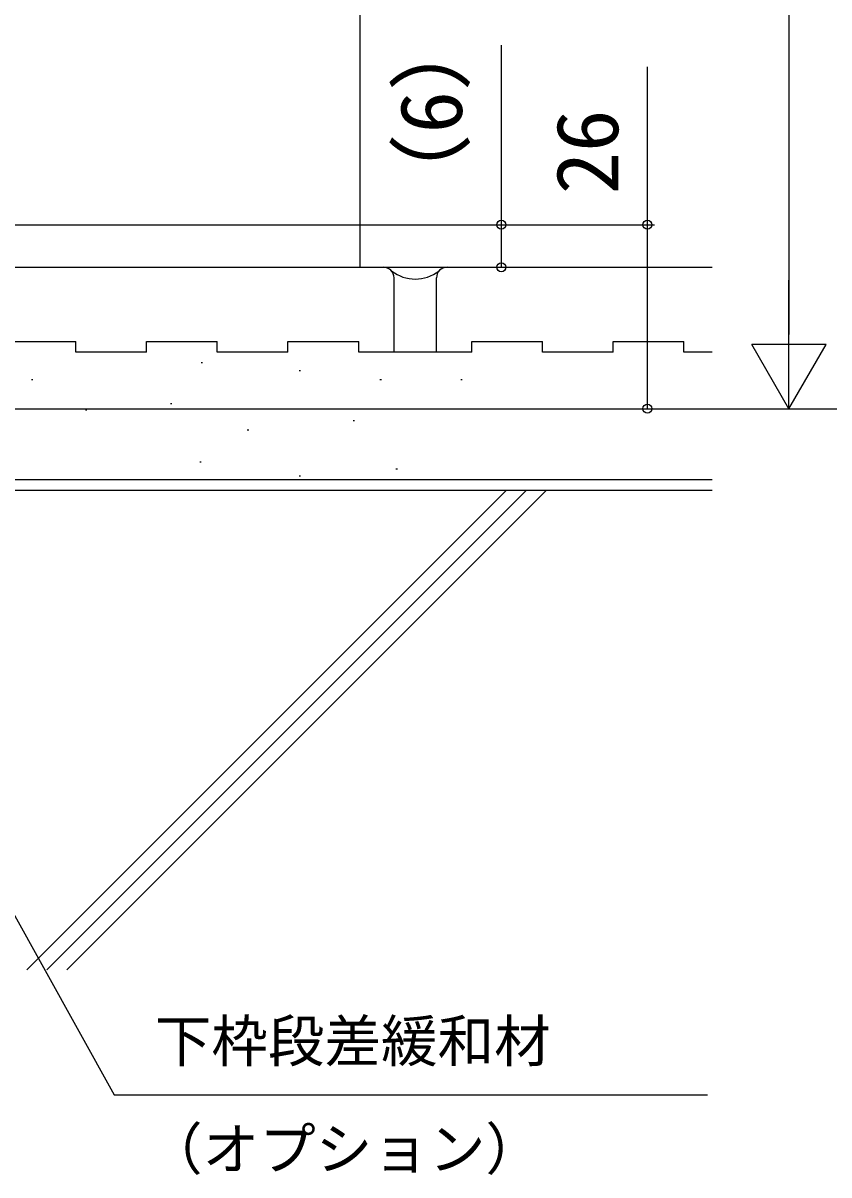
# Model space of a CAD drawing. Units: millimetres, scale not verified. Extents: x -525 to 525, y -783 to 779.
# Drawn here: x 46.2 to 160.2, y -165.1 to -2.3 of the extents above; entities that cross this region are included whole.
import ezdxf
from ezdxf.enums import TextEntityAlignment as Align

# ---------------------------------------------------------------- set-up
doc = ezdxf.new("R2010")
doc.units = ezdxf.units.MM
doc.header["$LTSCALE"] = 4
for name, color, linetype in [('0-5_YKK_D', 6, 'Continuous'), ('0-7_YSS_K', 3, 'Continuous'), ('0-8_YSS_KE', 3, 'Continuous')]:
    doc.layers.add(name, color=color, linetype=linetype)
doc.styles.add('ＭＳ ゴシック', font='')
doc.styles.get('ＭＳ ゴシック').set_extended_font_data('MS Gothic')

msp = doc.modelspace()

# ---------------------------------------------------------------- linework, layer by layer
at = {"layer": '0-5_YKK_D'}
for p, q in [((154.501, 377.193), (154.501, -46.306)), ((-35.138, -30.806), (114.842, -30.806)), ((-35.138, -30.806), (135.501, -30.806)), ((-7.639, -36.806), (114.842, -36.806)), ((154.501, -56.806), (154.501, -38.619)), ((154.501, -56.806), (149.251, -47.713)), ((159.751, -47.713), (149.251, -47.713)), ((154.501, -56.806), (159.751, -47.713)), ((-35.138, -56.806), (155.501, -56.806)), ((-35.138, -56.806), (175.501, -56.806)), ((-35.138, -56.806), (135.501, -56.806))]:
    msp.add_line(p, q, dxfattribs=at)
for points in [[(113.842, -36.806), (113.842, -30.806), (113.842, -5.415)], [(134.501, -56.806), (134.501, -30.806), (134.501, -8.499)], [(-6.466, -35.856), (-5.228, -38.085), (59.082, -153.806), (142.996, -153.806)]]:
    msp.add_lwpolyline(points, dxfattribs=at)
for centre in [(113.842, -30.806), (134.501, -30.806), (113.842, -36.806), (134.501, -56.806)]:
    msp.add_circle(centre, 0.637, dxfattribs=at)
at = {"layer": '0-7_YSS_K'}
for p, q in [((93.842, 140.694), (93.842, -36.806)), ((43.66, -47.306), (53.66, -47.306)), ((53.66, -48.806), (53.66, -47.306)), ((63.66, -48.806), (53.66, -48.806)), ((73.66, -48.806), (73.66, -47.306)), ((73.66, -48.806), (73.66, -47.306)), ((83.66, -48.806), (73.66, -48.806)), ((83.66, -48.806), (73.66, -48.806)), ((93.66, -48.806), (93.66, -47.306)), ((109.66, -48.806), (93.66, -48.806)), ((109.66, -47.306), (119.66, -47.306)), ((109.66, -48.806), (109.66, -47.306)), ((119.66, -48.806), (119.66, -47.306)), ((129.66, -48.806), (119.66, -48.806)), ((129.66, -47.306), (139.66, -47.306)), ((129.66, -48.806), (129.66, -47.306)), ((71.393, -50.293), (71.594, -50.293)), ((85.241, -51.41), (85.441, -51.41)), ((47.395, -52.679), (47.595, -52.679)), ((96.664, -52.679), (96.864, -52.679)), ((108.087, -52.679), (108.287, -52.679)), ((55.011, -56.949), (55.211, -56.949)), ((67.053, -56.081), (67.253, -56.081)), ((92.856, -58.487), (93.056, -58.487)), ((77.905, -59.804), (78.105, -59.804)), ((71.171, -64.338), (71.371, -64.338)), ((85.241, -66.295), (85.441, -66.295)), ((98.933, -65.295), (99.133, -65.295)), ((43.395, -68.306), (143.66, -68.306)), ((114.573, -68.306), (46.718, -136.161)), ((117.401, -68.306), (49.546, -136.161)), ((120.23, -68.306), (52.374, -136.161)), ((60.735, -66.813), (60.935, -66.813))]:
    msp.add_line(p, q, dxfattribs=at)
for points in [[(63.66, -48.806), (63.66, -47.306), (73.66, -47.306)], [(83.66, -48.806), (83.66, -47.306), (93.66, -47.306)], [(143.66, -48.806), (139.66, -48.806), (139.66, -47.306)]]:
    msp.add_lwpolyline(points, dxfattribs=at)
msp.add_arc((101.66, -32.935), 5.543, 233.02901, 306.97099, dxfattribs=at)
at = {"layer": '0-8_YSS_KE'}
for p, q in [((0.163, -36.806), (97.16, -36.806)), ((106.16, -36.806), (143.66, -36.806)), ((98.66, -48.806), (98.66, -38.306)), ((104.66, -48.806), (104.66, -38.306)), ((4.062, -66.806), (143.66, -66.806))]:
    msp.add_line(p, q, dxfattribs=at)
for centre, start, end in [((97.16, -38.306), 0, 90), ((106.16, -38.306), 90, 180)]:
    msp.add_arc(centre, 1.5, start, end, dxfattribs=at)

# ---------------------------------------------------------------- texts
at = {"layer": '0-5_YKK_D', "style": 'ＭＳ ゴシック'}
for s, p in [('（6）', (110.91, -29.892)), ('26', (133.001, -26.499))]:
    msp.add_text(s, height=8.798, rotation=90, dxfattribs=at).set_placement(p, align=Align.BOTTOM_LEFT)
for s, p in [('下枠段差緩和材', (64.818, -150.889)), ('（オプション）', (63.591, -166.131))]:
    msp.add_text(s, height=5.865, dxfattribs=at).set_placement(p, align=Align.BOTTOM_LEFT)

doc.saveas('drawing.dxf')
